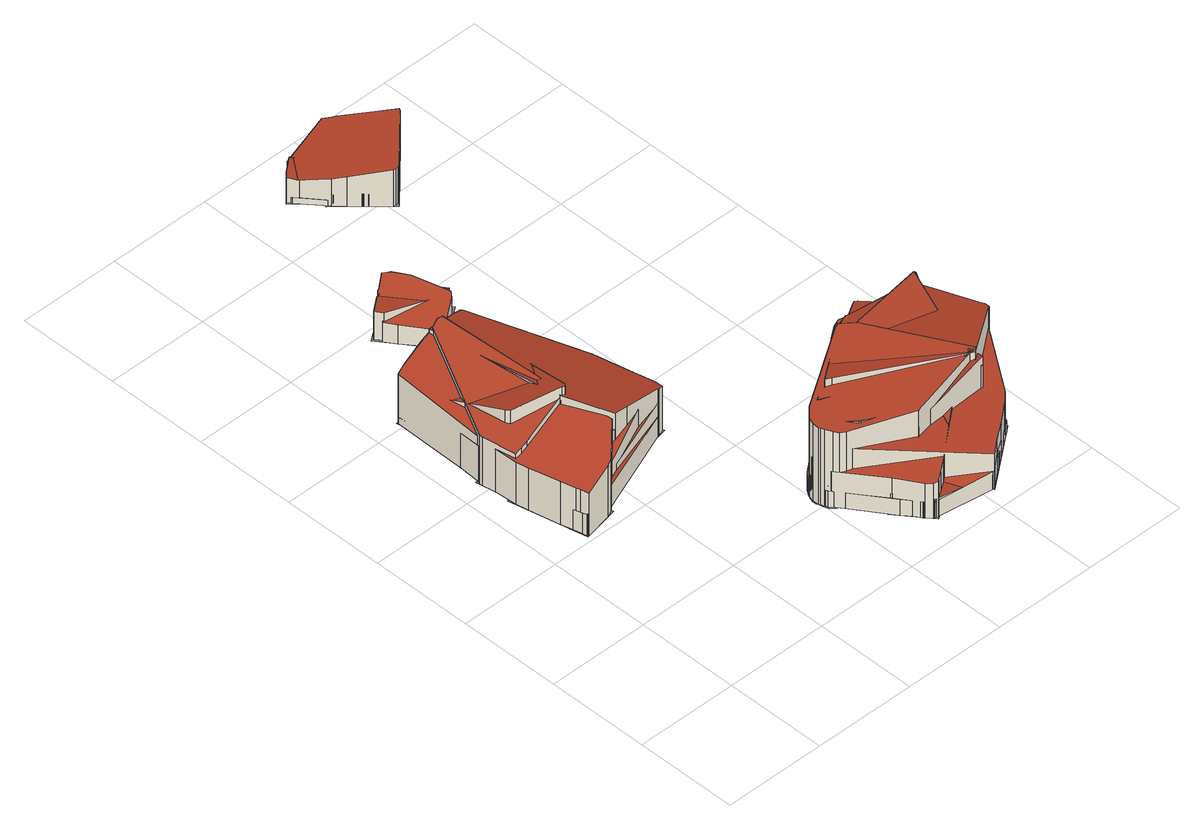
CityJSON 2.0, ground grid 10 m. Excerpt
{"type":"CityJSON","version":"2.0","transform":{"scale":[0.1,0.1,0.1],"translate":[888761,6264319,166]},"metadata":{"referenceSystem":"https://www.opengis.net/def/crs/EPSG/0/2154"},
"CityObjects":{
"building1":{"type":"Building","attributes":{"class":"Building"},"children":["building1-1"]},
"building1-1":{"type":"BuildingPart","parents":["building1"],"geometry":[{"type":"MultiSurface","lod":"2.2","boundaries":[[[0,1,2,3,4,5,6,7,8,9,10,11,12,13,14,15]],[[16,17,1,0]],[[17,18,2,1]],[[18,19,3,2]],[[19,20,4,3]],[[20,21,5,4]],[[21,22,6,5]],[[22,23,7,6]],[[23,24,8,7]],[[24,25,9,8]],[[25,26,10,9]],[[26,27,11,10]],[[27,28,12,11]],[[28,29,13,12]],[[29,30,14,13]],[[30,31,15,14]],[[31,16,0,15]],[[32,33,34,35,36,37,38,39,40,41,42,43,44,45,46]],[[47,48,33,32]],[[48,49,34,33]],[[49,50,35,34]],[[50,51,36,35]],[[51,52,37,36]],[[52,53,38,37]],[[53,54,39,38]],[[54,55,40,39]],[[55,56,41,40]],[[56,57,42,41]],[[57,58,43,42]],[[58,59,44,43]],[[59,60,45,44]],[[60,61,46,45]],[[61,47,32,46]],[[62,63,64,65,66,67,68,69,70,71]],[[72,73,63,62]],[[73,74,64,63]],[[74,75,65,64]],[[75,76,66,65]],[[76,77,67,66]],[[77,78,68,67]],[[78,79,69,68]],[[79,80,70,69]],[[80,81,71,70]],[[81,72,62,71]],[[82,83,84,85,86,87,88,89,90,91,92,93,94,95,96,97,98,99,100,101]],[[61,102,83,82]],[[102,103,84,83]],[[103,104,85,84]],[[104,105,86,85]],[[105,106,87,86]],[[106,107,88,87]],[[107,108,89,88]],[[108,109,90,89]],[[109,110,91,90]],[[110,111,92,91]],[[111,112,93,92]],[[112,113,94,93]],[[113,114,95,94]],[[114,26,96,95]],[[26,115,97,96]],[[115,116,98,97]],[[116,117,99,98]],[[117,118,100,99]],[[118,119,101,100]],[[119,61,82,101]],[[120,121,122,123,124,125,126,127,128,129,130]],[[131,132,121,120]],[[132,133,122,121]],[[133,134,123,122]],[[134,135,124,123]],[[135,136,125,124]],[[136,137,126,125]],[[137,138,127,126]],[[138,139,128,127]],[[139,140,129,128]],[[140,141,130,129]],[[141,131,120,130]],[[142,143,144,145,146,147,148,149,150,151,152]],[[153,154,143,142]],[[154,155,144,143]],[[155,156,145,144]],[[156,157,146,145]],[[157,158,147,146]],[[158,159,148,147]],[[159,160,149,148]],[[160,161,150,149]],[[161,162,151,150]],[[162,163,152,151]],[[163,153,142,152]],[[164,165,166,167,168,169,170]],[[171,172,165,164]],[[172,173,166,165]],[[173,174,167,166]],[[174,175,168,167]],[[175,176,169,168]],[[176,177,170,169]],[[177,171,164,170]],[[178,179,180,181,182,183,184,185,186,187]],[[61,188,179,178]],[[188,189,180,179]],[[189,190,181,180]],[[190,191,182,181]],[[191,192,183,182]],[[192,193,184,183]],[[193,194,185,184]],[[194,195,186,185]],[[195,196,187,186]],[[196,61,178,187]],[[197,198,199,200,201,202,203,204]],[[205,206,198,197]],[[206,207,199,198]],[[207,208,200,199]],[[208,209,201,200]],[[209,210,202,201]],[[210,211,203,202]],[[211,212,204,203]],[[212,205,197,204]],[[213,214,215,216,217,218,219,220]],[[221,222,214,213]],[[222,223,215,214]],[[223,209,216,215]],[[209,224,217,216]],[[224,225,218,217]],[[225,226,219,218]],[[226,227,220,219]],[[227,221,213,220]],[[228,229,230,231,232,233]],[[234,235,229,228]],[[235,236,230,229]],[[236,237,231,230]],[[237,118,232,231]],[[118,238,233,232]],[[238,234,228,233]],[[239,240,241,242,243,244,245,246,247,248,249,250,251,252]]],"semantics":{"surfaces":[{"type":"RoofSurface","rf_azimuth":12.26,"rf_slope":17.74},{"type":"WallSurface","on_footprint_edge":true},{"type":"RoofSurface","rf_azimuth":190.69,"rf_slope":16.39},{"type":"RoofSurface","rf_azimuth":193.25,"rf_slope":16.22},{"type":"RoofSurface","rf_azimuth":103.15,"rf_slope":4.56},{"type":"RoofSurface","rf_azimuth":205.56,"rf_slope":12.49},{"type":"RoofSurface","rf_azimuth":175.98,"rf_slope":6.63},{"type":"RoofSurface","rf_azimuth":9.24,"rf_slope":15.95},{"type":"RoofSurface","rf_azimuth":99.3,"rf_slope":18.74},{"type":"RoofSurface","rf_azimuth":16.22,"rf_slope":8.79},{"type":"RoofSurface","rf_azimuth":58.91,"rf_slope":18.02},{"type":"RoofSurface","rf_azimuth":291.59,"rf_slope":12.77},{"type":"GroundSurface"}],"values":[0,1,1,1,1,1,1,1,1,1,1,1,1,1,1,1,1,2,1,1,1,1,1,1,1,1,1,1,1,1,1,1,1,3,1,1,1,1,1,1,1,1,1,1,4,1,1,1,1,1,1,1,1,1,1,1,1,1,1,1,1,1,1,1,1,5,1,1,1,1,1,1,1,1,1,1,1,6,1,1,1,1,1,1,1,1,1,1,1,7,1,1,1,1,1,1,1,8,1,1,1,1,1,1,1,1,1,1,9,1,1,1,1,1,1,1,1,10,1,1,1,1,1,1,1,1,11,1,1,1,1,1,1,12]}}]},
"building2":{"type":"Building","attributes":{"class":"Building"},"children":["building2-1"]},
"building2-1":{"type":"BuildingPart","parents":["building2"],"geometry":[{"type":"MultiSurface","lod":"2.2","boundaries":[[[253,254,255,256,257,258,259,260,261,262,263,264,265,266]],[[267,268,254,253]],[[268,269,255,254]],[[269,270,256,255]],[[270,271,257,256]],[[271,272,258,257]],[[272,273,259,258]],[[273,274,260,259]],[[274,275,261,260]],[[275,276,262,261]],[[276,277,263,262]],[[277,278,264,263]],[[278,279,265,264]],[[279,280,266,265]],[[280,267,253,266]],[[281,282,283,284,285,286,287,288,289,290]],[[291,292,282,281]],[[292,293,283,282]],[[293,294,284,283]],[[294,295,285,284]],[[295,296,286,285]],[[296,297,287,286]],[[297,298,288,287]],[[298,299,289,288]],[[299,300,290,289]],[[300,291,281,290]],[[301,302,303,304]]],"semantics":{"surfaces":[{"type":"RoofSurface","rf_azimuth":226.84,"rf_slope":11.28},{"type":"WallSurface","on_footprint_edge":true},{"type":"RoofSurface","rf_azimuth":29.49,"rf_slope":10.4},{"type":"GroundSurface"}],"values":[0,1,1,1,1,1,1,1,1,1,1,1,1,1,1,2,1,1,1,1,1,1,1,1,1,1,3]}}]},
"building3":{"type":"Building","attributes":{"class":"Building"},"children":["building3-1"]},
"building3-1":{"type":"BuildingPart","parents":["building3"],"geometry":[{"type":"MultiSurface","lod":"2.2","boundaries":[[[305,306,307,308,309,310,311,312,313,314,315,316,317,318,319,320]],[[321,322,306,305]],[[322,323,307,306]],[[323,324,308,307]],[[324,325,309,308]],[[325,326,310,309]],[[326,327,311,310]],[[327,328,312,311]],[[328,329,313,312]],[[329,330,314,313]],[[330,331,315,314]],[[331,332,316,315]],[[332,333,317,316]],[[333,334,318,317]],[[334,335,319,318]],[[335,336,320,319]],[[336,321,305,320]],[[337,338,339,340,341,342,343,344,345,346,347,348,349,350,351,352,353]],[[354,355,338,337]],[[355,356,339,338]],[[356,357,340,339]],[[357,358,341,340]],[[358,359,342,341]],[[359,360,343,342]],[[360,361,344,343]],[[361,362,345,344]],[[362,363,346,345]],[[363,364,347,346]],[[364,365,348,347]],[[365,366,349,348]],[[366,367,350,349]],[[367,368,351,350]],[[368,369,352,351]],[[369,370,353,352]],[[370,354,337,353]],[[371,372,373,374,375,376,377,378,379,380,381,382,383,384,385]],[[386,387,372,371]],[[387,388,373,372]],[[388,389,374,373]],[[389,390,375,374]],[[390,391,376,375]],[[391,392,377,376]],[[392,393,378,377]],[[393,394,379,378]],[[394,395,380,379]],[[395,396,381,380]],[[396,397,382,381]],[[397,398,383,382]],[[398,399,384,383]],[[399,400,385,384]],[[400,386,371,385]],[[401,402,403,404,405,406,407,408,409,410,411,412,413,414]],[[415,416,402,401]],[[416,417,403,402]],[[417,418,404,403]],[[418,419,405,404]],[[419,420,406,405]],[[420,421,407,406]],[[421,422,408,407]],[[422,423,409,408]],[[423,424,410,409]],[[424,425,411,410]],[[425,426,412,411]],[[426,427,413,412]],[[427,428,414,413]],[[428,415,401,414]],[[429,430,431,432,433,434,435,436,437,438,439,440,441,442,443,444]],[[445,446,430,429]],[[446,447,431,430]],[[447,448,432,431]],[[448,449,433,432]],[[449,450,434,433]],[[450,451,435,434]],[[451,452,436,435]],[[452,453,437,436]],[[453,454,438,437]],[[454,455,439,438]],[[455,456,440,439]],[[456,457,441,440]],[[457,458,442,441]],[[458,459,443,442]],[[459,460,444,443]],[[460,445,429,444]],[[461,462,463,464,465,466,467,468,469,470,471,472,473,474,475,476,477,478,479,480,481]],[[482,483,462,461]],[[483,484,463,462]],[[484,485,464,463]],[[485,486,465,464]],[[486,487,466,465]],[[487,488,467,466]],[[488,489,468,467]],[[489,358,469,468]],[[358,490,470,469]],[[490,491,471,470]],[[491,492,472,471]],[[492,364,473,472]],[[364,493,474,473]],[[493,494,475,474]],[[494,495,476,475]],[[495,496,477,476]],[[496,497,478,477]],[[497,498,479,478]],[[498,499,480,479]],[[499,500,481,480]],[[500,482,461,481]],[[501,502,503,504,505,506,507,508,509,510,511,512,513,514,515,516]],[[517,518,502,501]],[[518,519,503,502]],[[519,520,504,503]],[[520,488,505,504]],[[488,489,506,505]],[[489,521,507,506]],[[521,522,508,507]],[[522,523,509,508]],[[523,524,510,509]],[[524,525,511,510]],[[525,526,512,511]],[[526,527,513,512]],[[527,528,514,513]],[[528,529,515,514]],[[529,530,516,515]],[[530,517,501,516]],[[531,532,533,534,535,536,537,538,539,540,541,542,543,544,545,546,547,548]],[[549,550,532,531]],[[550,393,533,532]],[[393,551,534,533]],[[551,552,535,534]],[[552,553,536,535]],[[553,554,537,536]],[[554,555,538,537]],[[555,556,539,538]],[[556,557,540,539]],[[557,558,541,540]],[[558,559,542,541]],[[559,560,543,542]],[[560,561,544,543]],[[561,562,545,544]],[[562,563,546,545]],[[563,564,547,546]],[[564,354,548,547]],[[354,549,531,548]],[[565,566,567,568,569,570,571,572,573,574,575,576,577]],[[518,578,566,565]],[[578,579,567,566]],[[579,580,568,567]],[[580,581,569,568]],[[581,582,570,569]],[[582,583,571,570]],[[583,584,572,571]],[[584,585,573,572]],[[585,586,574,573]],[[586,587,575,574]],[[587,563,576,575]],[[563,588,577,576]],[[588,518,565,577]],[[589,590,591,592,593,594,595,596]],[[597,598,590,589]],[[598,599,591,590]],[[599,600,592,591]],[[600,601,593,592]],[[601,594,593]],[[602,596,595]],[[602,597,589,596]],[[603,604,605,606,607,608,609]],[[610,611,604,603]],[[611,612,605,604]],[[612,613,606,605]],[[613,614,607,606]],[[614,615,608,607]],[[615,616,609,608]],[[616,610,603,609]],[[617,618,619,620,621,622,623,624,625,626,627,628,629]],[[630,631,618,617]],[[631,632,619,618]],[[632,633,620,619]],[[633,634,621,620]],[[634,635,622,621]],[[635,636,623,622]],[[636,637,624,623]],[[637,638,625,624]],[[638,639,626,625]],[[639,640,627,626]],[[640,641,628,627]],[[641,642,629,628]],[[642,630,617,629]],[[643,644,645,646,647,648,649,650,651,652,653]],[[564,597,644,643]],[[597,654,645,644]],[[654,655,646,645]],[[655,656,647,646]],[[656,657,648,647]],[[657,658,649,648]],[[658,659,650,649]],[[659,616,651,650]],[[616,660,652,651]],[[660,661,653,652]],[[661,564,643,653]],[[662,663,664,665,666,667]],[[668,669,663,662]],[[669,670,664,663]],[[670,671,665,664]],[[671,672,666,665]],[[672,673,667,666]],[[673,668,662,667]],[[674,675,676,677,678,679]],[[563,680,675,674]],[[680,681,676,675]],[[681,682,677,676]],[[682,683,678,677]],[[683,684,679,678]],[[684,563,674,679]],[[685,686,687,688,689,690,691,692,693,694,695,696,697,698,699,700,701,498,702,499,400,703,704,705,706,707,708,709,710,392,711,712,713,714,715,716,717,718,719,720]]],"semantics":{"surfaces":[{"type":"RoofSurface","rf_azimuth":38.55,"rf_slope":13.32},{"type":"WallSurface","on_footprint_edge":true},{"type":"RoofSurface","rf_azimuth":306.82,"rf_slope":12.04},{"type":"RoofSurface","rf_azimuth":275.45,"rf_slope":7.06},{"type":"RoofSurface","rf_azimuth":41.11,"rf_slope":14.44},{"type":"RoofSurface","rf_azimuth":221.37,"rf_slope":7.42},{"type":"RoofSurface","rf_azimuth":214.66,"rf_slope":2.64},{"type":"RoofSurface","rf_azimuth":18.32,"rf_slope":4.7},{"type":"RoofSurface","rf_azimuth":57.2,"rf_slope":14.1},{"type":"RoofSurface","rf_azimuth":121.74,"rf_slope":18.56},{"type":"RoofSurface","rf_azimuth":118.37,"rf_slope":20.14},{"type":"RoofSurface","rf_azimuth":43.74,"rf_slope":16.37},{"type":"RoofSurface","rf_azimuth":91.09,"rf_slope":14.54},{"type":"RoofSurface","rf_azimuth":161.52,"rf_slope":13.15},{"type":"RoofSurface","rf_azimuth":310.06,"rf_slope":13.04},{"type":"RoofSurface","rf_azimuth":95.61,"rf_slope":15.46},{"type":"GroundSurface"}],"values":[0,1,1,1,1,1,1,1,1,1,1,1,1,1,1,1,1,2,1,1,1,1,1,1,1,1,1,1,1,1,1,1,1,1,1,3,1,1,1,1,1,1,1,1,1,1,1,1,1,1,1,4,1,1,1,1,1,1,1,1,1,1,1,1,1,1,5,1,1,1,1,1,1,1,1,1,1,1,1,1,1,1,1,6,1,1,1,1,1,1,1,1,1,1,1,1,1,1,1,1,1,1,1,1,1,7,1,1,1,1,1,1,1,1,1,1,1,1,1,1,1,1,8,1,1,1,1,1,1,1,1,1,1,1,1,1,1,1,1,1,1,9,1,1,1,1,1,1,1,1,1,1,1,1,1,10,1,1,1,1,1,1,1,11,1,1,1,1,1,1,1,12,1,1,1,1,1,1,1,1,1,1,1,1,1,13,1,1,1,1,1,1,1,1,1,1,1,14,1,1,1,1,1,1,15,1,1,1,1,1,1,16]}}]},
"building4":{"type":"Building","attributes":{"class":"Building"},"children":["building4-1"]},
"building4-1":{"type":"BuildingPart","parents":["building4"],"geometry":[{"type":"MultiSurface","lod":"2.2","boundaries":[[[721,722,723,724,725,726,727,728,729,730,731,732,733,734,735,736,737,738]],[[739,740,722,721]],[[740,741,723,722]],[[741,742,724,723]],[[742,743,725,724]],[[743,744,726,725]],[[744,745,727,726]],[[745,746,728,727]],[[746,747,729,728]],[[747,748,730,729]],[[748,749,731,730]],[[749,750,732,731]],[[750,751,733,732]],[[751,752,734,733]],[[752,753,735,734]],[[753,754,736,735]],[[754,755,737,736]],[[755,756,738,737]],[[756,739,721,738]],[[757,758,759,760,761,762,763,764,765,766]],[[767,768,757,766]],[[768,740,758,757]],[[740,769,759,758]],[[769,770,760,759]],[[770,771,761,760]],[[771,762,761]],[[772,763,762]],[[772,773,764,763]],[[773,774,765,764]],[[774,767,766,765]],[[775,776,777,778,779,780,781,782,783,784,785]],[[786,787,776,775]],[[787,788,777,776]],[[788,789,778,777]],[[789,790,779,778]],[[790,791,780,779]],[[791,792,781,780]],[[792,793,782,781]],[[793,794,783,782]],[[794,795,784,783]],[[795,796,785,784]],[[796,786,775,785]],[[797,798,799,800,801]],[[802,803,798,797]],[[803,804,799,798]],[[804,805,800,799]],[[805,806,801,800]],[[806,802,797,801]],[[807,808,809,810,811,812,813,814,815,816]]],"semantics":{"surfaces":[{"type":"RoofSurface","rf_azimuth":136.26,"rf_slope":10.88},{"type":"WallSurface","on_footprint_edge":true},{"type":"RoofSurface","rf_azimuth":41.29,"rf_slope":4.55},{"type":"RoofSurface","rf_azimuth":74.79,"rf_slope":8.01},{"type":"RoofSurface","rf_azimuth":330.05,"rf_slope":18.04},{"type":"GroundSurface"}],"values":[0,1,1,1,1,1,1,1,1,1,1,1,1,1,1,1,1,1,1,2,1,1,1,1,1,1,1,1,1,1,3,1,1,1,1,1,1,1,1,1,1,1,4,1,1,1,1,1,5]}}]}
},
"vertices":[
[55,399,90],[71,272,93],[90,224,91],[106,227,86],[149,236,72],[151,236,71],[156,238,69],[156,245,69],[152,262,69],[143,304,69],[102,409,74],[99,409,76],[90,408,78],[67,402,86],[61,401,88],[60,401,88],[55,399,21],[71,272,21],[90,224,21],[106,227,21],[149,236,21],[151,236,21],[156,238,21],[156,245,21],[152,262,21],[143,304,21],[102,409,21],[99,409,21],[90,408,21],[67,402,21],[61,401,21],[60,401,21],[11,286,67],[13,258,66],[15,246,66],[21,216,67],[25,202,67],[26,198,67],[28,190,67],[55,196,75],[61,199,77],[88,225,86],[64,400,89],[46,398,84],[23,394,77],[18,393,75],[13,391,74],[11,286,21],[13,258,21],[15,246,21],[21,216,21],[25,202,21],[26,198,21],[28,190,21],[55,196,21],[61,199,21],[88,225,21],[64,400,21],[46,398,21],[23,394,21],[18,393,21],[13,391,21],[9,295,73],[9,292,73],[15,260,72],[21,260,74],[28,261,76],[74,269,90],[78,272,91],[68,397,97],[64,399,96],[56,396,93],[9,295,21],[9,292,21],[15,260,21],[21,260,21],[28,261,21],[74,269,21],[78,272,21],[68,397,21],[64,399,21],[56,396,21],[13,391,28],[13,285,36],[13,260,38],[15,248,39],[17,237,40],[26,196,43],[27,191,44],[41,193,44],[155,238,42],[156,243,42],[155,247,42],[155,251,42],[148,281,39],[143,300,38],[102,409,28],[87,407,28],[64,403,28],[28,395,28],[21,393,28],[16,392,28],[13,285,21],[13,260,21],[15,248,21],[17,237,21],[26,196,21],[27,191,21],[41,193,21],[155,238,21],[156,243,21],[155,247,21],[155,251,21],[148,281,21],[143,300,21],[87,407,21],[64,403,21],[28,395,21],[21,393,21],[16,392,21],[15,256,51],[16,251,51],[25,208,49],[29,192,48],[126,232,71],[92,320,73],[91,322,73],[50,400,72],[19,382,64],[17,377,63],[15,270,53],[15,256,21],[16,251,21],[25,208,21],[29,192,21],[126,232,21],[92,320,21],[91,322,21],[50,400,21],[19,382,21],[17,377,21],[15,270,21],[14,276,40],[16,253,41],[28,196,42],[150,236,56],[152,238,56],[138,307,54],[103,396,49],[41,396,42],[27,394,41],[21,392,40],[18,372,40],[14,276,21],[16,253,21],[28,196,21],[150,236,21],[152,238,21],[138,307,21],[103,396,21],[41,396,21],[27,394,21],[21,392,21],[18,372,21],[14,392,50],[14,258,56],[28,194,55],[30,191,55],[74,221,41],[29,394,46],[16,393,49],[14,392,21],[14,258,21],[28,194,21],[30,191,21],[74,221,21],[29,394,21],[16,393,21],[13,391,56],[30,287,92],[32,283,93],[74,268,101],[76,267,101],[77,267,101],[79,270,100],[79,271,100],[102,396,60],[103,404,57],[30,287,21],[32,283,21],[74,268,21],[76,267,21],[77,267,21],[79,270,21],[79,271,21],[102,396,21],[103,404,21],[10,296,59],[18,244,60],[26,203,60],[125,231,45],[129,232,44],[150,264,39],[44,398,49],[16,387,54],[10,296,21],[18,244,21],[26,203,21],[125,231,21],[129,232,21],[150,264,21],[44,398,21],[16,387,21],[13,297,66],[85,223,75],[100,226,72],[129,232,65],[115,348,35],[53,399,31],[39,396,34],[20,392,39],[13,297,21],[85,223,21],[100,226,21],[115,348,21],[53,399,21],[39,396,21],[20,392,21],[15,297,49],[150,269,31],[102,408,65],[47,399,68],[21,393,68],[19,378,65],[15,297,21],[150,269,21],[102,408,21],[47,399,21],[19,378,21],[31,303,21],[8,298,21],[15,265,21],[11,265,21],[27,190,21],[62,197,21],[58,217,21],[158,237,21],[142,308,21],[97,299,21],[91,330,21],[118,335,21],[102,410,21],[12,392,21],
[72,469,41],[79,459,40],[96,437,39],[101,432,39],[104,432,40],[107,433,40],[128,448,45],[132,453,47],[120,486,50],[111,499,51],[106,503,50],[105,504,50],[92,494,47],[91,494,47],[72,469,20],[79,459,20],[96,437,20],[101,432,20],[104,432,20],[107,433,20],[128,448,20],[132,453,20],[120,486,20],[111,499,20],[106,503,20],[105,504,20],[92,494,20],[91,494,20],[69,476,50],[74,469,50],[127,456,43],[131,457,42],[138,461,41],[127,477,41],[121,487,41],[115,495,41],[112,498,41],[85,489,47],[69,476,20],[74,469,20],[127,456,20],[131,457,20],[138,461,20],[127,477,20],[121,487,20],[115,495,20],[112,498,20],[85,489,20],[142,458,20],[107,505,20],[66,476,20],[101,429,20],
[216,115,118],[222,113,117],[336,66,103],[391,108,87],[395,111,85],[395,116,85],[395,117,84],[378,175,79],[375,176,80],[352,178,84],[300,176,93],[299,176,94],[296,175,94],[287,170,97],[281,166,98],[221,119,117],[216,115,25],[222,113,25],[336,66,25],[391,108,25],[395,111,25],[395,116,25],[395,117,25],[378,175,25],[375,176,25],[352,178,25],[300,176,25],[299,176,25],[296,175,25],[287,170,25],[281,166,25],[221,119,25],[185,91,91],[186,83,89],[192,74,87],[195,71,86],[294,2,62],[306,12,62],[323,24,62],[339,37,62],[344,41,62],[351,48,62],[395,114,68],[384,128,72],[381,132,73],[347,173,84],[286,168,91],[194,106,92],[186,95,91],[185,91,25],[186,83,25],[192,74,25],[195,71,25],[294,2,25],[306,12,25],[323,24,25],[339,37,25],[344,41,25],[351,48,25],[395,114,25],[384,128,25],[381,132,25],[347,173,25],[286,168,25],[194,106,25],[186,95,25],[181,92,108],[181,86,107],[182,85,107],[183,82,107],[187,76,106],[190,72,105],[195,69,105],[256,49,102],[339,70,103],[340,70,103],[285,148,114],[272,157,115],[267,155,115],[191,107,110],[182,98,109],[181,92,25],[181,86,25],[182,85,25],[183,82,25],[187,76,25],[190,72,25],[195,69,25],[256,49,25],[339,70,25],[340,70,25],[285,148,25],[272,157,25],[267,155,25],[191,107,25],[182,98,25],[185,99,106],[188,95,106],[204,76,106],[209,70,106],[211,69,106],[257,58,99],[334,69,82],[396,113,63],[379,176,56],[348,212,55],[345,213,56],[340,210,57],[323,198,63],[186,101,106],[185,99,25],[188,95,25],[204,76,25],[209,70,25],[211,69,25],[257,58,25],[334,69,25],[396,113,25],[379,176,25],[348,212,25],[345,213,25],[340,210,25],[323,198,25],[186,101,25],[184,88,64],[186,77,63],[215,38,63],[230,16,62],[235,11,62],[239,9,63],[240,10,63],[247,15,64],[258,23,66],[327,78,77],[377,176,91],[374,176,90],[293,173,82],[195,108,67],[191,105,66],[185,97,65],[184,88,25],[186,77,25],[215,38,25],[230,16,25],[235,11,25],[239,9,25],[240,10,25],[247,15,25],[258,23,25],[327,78,25],[377,176,25],[374,176,25],[293,173,25],[195,108,25],[191,105,25],[185,97,25],[181,91,42],[184,79,42],[189,73,42],[218,32,42],[226,22,42],[229,17,42],[236,10,42],[292,2,44],[294,2,44],[309,14,45],[322,23,45],[395,113,50],[395,114,50],[368,174,51],[342,207,51],[325,211,50],[318,208,50],[309,202,49],[188,106,42],[184,101,42],[183,99,42],[181,91,25],[184,79,25],[189,73,25],[218,32,25],[226,22,25],[229,17,25],[236,10,25],[292,2,25],[309,14,25],[322,23,25],[395,113,25],[368,174,25],[342,207,25],[325,211,25],[318,208,25],[309,202,25],[188,106,25],[184,101,25],[183,99,25],[184,92,47],[185,83,47],[185,79,47],[225,24,46],[236,10,45],[292,2,41],[315,18,39],[330,30,37],[348,43,36],[382,134,31],[380,173,30],[378,177,30],[346,214,31],[323,207,33],[319,205,34],[186,99,47],[184,92,25],[185,83,25],[185,79,25],[225,24,25],[315,18,25],[330,30,25],[348,43,25],[382,134,25],[380,173,25],[378,177,25],[346,214,25],[323,207,25],[319,205,25],[186,99,25],[185,85,88],[187,78,89],[256,49,86],[386,122,53],[389,124,52],[377,172,44],[376,176,43],[368,187,42],[347,213,39],[344,213,40],[327,211,42],[323,210,43],[196,109,81],[193,106,83],[190,103,84],[187,99,85],[185,94,86],[185,91,87],[185,85,25],[187,78,25],[386,122,25],[389,124,25],[377,172,25],[376,176,25],[368,187,25],[347,213,25],[344,213,25],[327,211,25],[323,210,25],[196,109,25],[193,106,25],[190,103,25],[187,99,25],[185,94,25],[185,83,65],[190,73,69],[200,69,72],[256,51,87],[340,62,98],[356,164,72],[330,205,56],[327,204,56],[320,200,56],[189,103,60],[188,102,60],[187,99,61],[185,95,62],[190,73,25],[200,69,25],[256,51,25],[340,62,25],[356,164,25],[330,205,25],[327,204,25],[320,200,25],[189,103,25],[188,102,25],[185,95,25],[185,88,41],[200,70,50],[331,72,72],[380,135,60],[369,188,41],[325,213,25],[323,213,25],[308,202,26],[185,88,25],[200,70,25],[331,72,25],[380,135,25],[369,188,25],[308,202,25],[201,108,110],[207,106,110],[339,61,90],[381,134,67],[379,172,60],[295,176,77],[294,175,77],[201,108,25],[207,106,25],[339,61,25],[381,134,25],[379,172,25],[295,176,25],[294,175,25],[184,90,86],[187,79,89],[188,76,90],[196,71,91],[257,52,96],[367,151,71],[376,173,65],[311,186,62],[306,184,62],[297,177,64],[197,108,81],[189,101,83],[186,96,85],[184,90,25],[187,79,25],[188,76,25],[196,71,25],[257,52,25],[367,151,25],[376,173,25],[311,186,25],[306,184,25],[297,177,25],[197,108,25],[189,101,25],[186,96,25],[185,94,69],[185,88,70],[186,79,71],[192,73,73],[196,72,74],[204,69,76],[258,57,88],[335,70,104],[294,175,88],[197,109,71],[188,101,70],[186,79,25],[192,73,25],[196,72,25],[204,69,25],[258,57,25],[335,70,25],[197,109,25],[188,101,25],[193,108,109],[218,76,99],[241,72,95],[337,66,80],[374,175,94],[264,151,106],[193,108,25],[218,76,25],[241,72,25],[337,66,25],[374,175,25],[264,151,25],[187,99,88],[215,73,95],[318,91,93],[351,171,72],[348,174,71],[297,178,69],[215,73,25],[318,91,25],[351,171,25],[348,174,25],[297,178,25],[293,1,25],[353,47,25],[336,67,25],[399,113,25],[362,158,25],[381,173,25],[346,215,25],[332,204,25],[325,214,25],[303,198,25],[310,188,25],[208,111,25],[205,111,25],[201,111,25],[197,111,25],[193,109,25],[190,108,25],[186,104,25],[181,95,25],[180,92,25],[180,88,25],[181,85,25],[182,81,25],[184,77,25],[188,73,25],[191,71,25],[198,68,25],[201,68,25],[204,68,25],[208,69,25],[218,55,25],[215,51,25],[213,46,25],[212,39,25],[237,7,25],[270,31,25],
[150,651,25],[169,626,31],[177,617,34],[204,591,41],[206,591,41],[209,591,41],[211,592,42],[233,614,42],[256,637,42],[257,639,42],[244,653,38],[223,675,32],[220,677,32],[214,683,30],[163,670,25],[160,667,25],[153,660,25],[152,658,25],[150,651,2],[169,626,2],[177,617,2],[204,591,2],[206,591,2],[209,591,2],[211,592,2],[233,614,2],[256,637,2],[257,639,2],[244,653,2],[223,675,2],[220,677,2],[214,683,2],[163,670,2],[160,667,2],[153,660,2],[152,658,2],[149,650,8],[169,626,8],[175,620,8],[178,617,8],[213,681,3],[211,683,2],[167,671,6],[165,670,6],[150,657,7],[148,654,8],[148,654,2],[149,650,2],[175,620,2],[178,617,2],[213,681,2],[167,671,2],[165,670,2],[150,657,2],[160,648,11],[161,644,12],[168,630,14],[170,628,14],[186,608,16],[190,605,16],[250,645,8],[248,648,8],[216,681,5],[167,667,9],[160,654,11],[160,648,2],[161,644,2],[168,630,2],[170,628,2],[186,608,2],[190,605,2],[250,645,2],[248,648,2],[216,681,2],[167,667,2],[160,654,2],[146,654,29],[172,627,18],[194,649,15],[166,671,27],[150,658,29],[146,654,2],[172,627,2],[194,649,2],[166,671,2],[150,658,2],[207,588,2],[258,639,2],[213,685,2],[185,659,2],[191,653,2],[187,649,2],[166,672,2],[145,653,2],[167,630,2],[165,628,2]
]}
